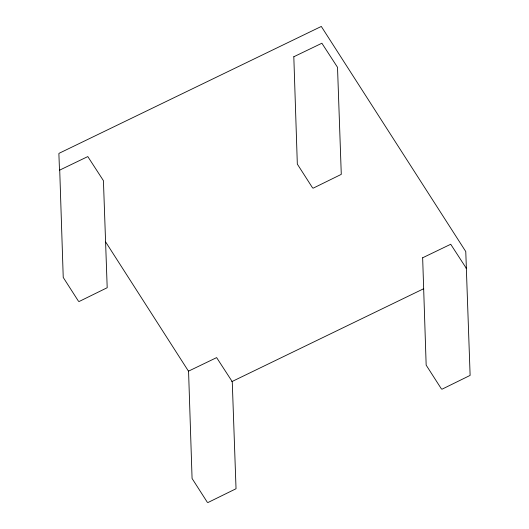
<?xml version="1.0" encoding="UTF-8"?>
<svg xmlns="http://www.w3.org/2000/svg" width="529" height="529" viewBox="0 0 529 529"><rect width="100%" height="100%" fill="white"/><g stroke="black" fill="none" stroke-linecap="round" stroke-linejoin="round"><path stroke-width="0.79" d="M466.036 268.223L466.366 267.866L465.765 251.559L321.301 26.45L59.208 153.245L58.878 153.602L59.486 169.915M231.755 381.667L423.643 288.748M105.734 242.077L188.45 371.14M59.724 170.1L63.235 277.441L78.49 301.239L79.158 301.49L107.195 287.716L103.426 180.66L87.801 156.577L59.724 170.1M293.813 56.755L297.324 164.096L312.573 187.888L313.247 188.139L341.284 174.365L337.515 67.309L321.89 43.233L293.813 56.755M188.562 371.133L192.073 478.474L207.322 502.266L207.99 502.517L236.033 488.743L232.257 381.687L216.632 357.611L188.562 371.133M422.651 257.782L426.162 365.122L441.411 388.921L442.079 389.172L470.122 375.398L466.347 268.342L450.721 244.259L422.651 257.782"/></g></svg>
